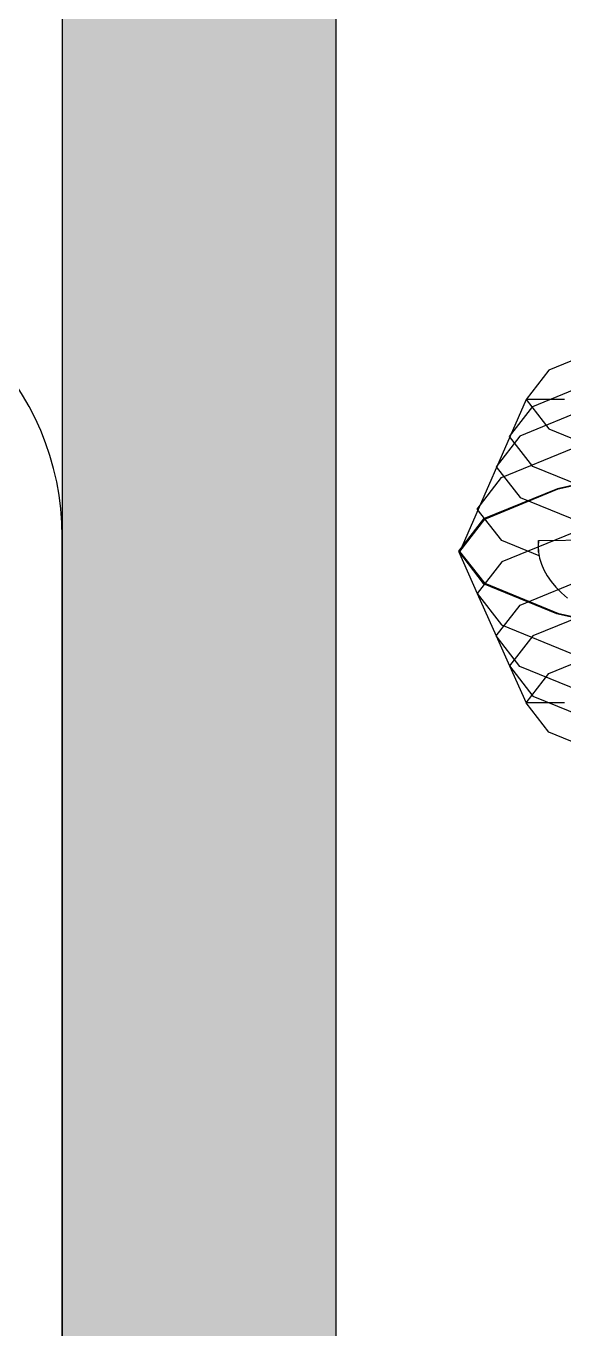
# Model space of a CAD drawing. Header units: inches. Extents: x 9636 to 21597, y -10243 to 557.
# Drawn here: x 15188.77 to 15194.67, y -137.49 to -123.19 of the extents above; entities that cross this region are included whole.
import ezdxf

# ---------------------------------------------------------------- set-up
doc = ezdxf.new("R2010")
doc.units = ezdxf.units.IN
doc.header["$MEASUREMENT"] = 0
doc.layers.add('Edges', color=7, linetype='Continuous')
doc.layers.add('IEL-HATCH-002', color=7, linetype='Continuous')

# ---------------------------------------------------------------- blocks, each defined once
blk = doc.blocks.new('Industrial Oscillating Fan pl')
at = {"layer": 'Edges'}
for p, q in [((44.621, 37.848), (42.88, 37.135)), ((42.88, 37.135), (42.286, 36.369)), ((42.464, 36.192), (44.248, 36.923)), ((41.857, 35.408), (42.286, 36.369)), ((42.286, 36.369), (42.88, 35.604)), ((43.288, 36.369), (42.286, 36.369)), ((41.857, 35.408), (42.464, 36.192)), ((43.942, 36.164), (42.124, 35.419)), ((42.124, 35.419), (41.506, 34.62)), ((41.506, 34.62), (41.857, 35.408)), ((42.467, 34.624), (41.857, 35.408)), ((42.88, 35.604), (44.621, 34.891)), ((41.648, 34.338), (43.513, 35.104)), ((43.082, 34.041), (46.126, 34.715)), ((46.194, 34.72), (43.143, 34.047)), ((41.014, 33.517), (41.506, 34.62)), ((41.014, 33.517), (41.648, 34.338)), ((41.506, 34.62), (42.129, 33.82)), ((44.253, 33.893), (42.467, 34.624)), ((41.171, 33.256), (43.082, 34.041)), ((43.143, 34.047), (41.222, 33.263)), ((42.129, 33.82), (43.951, 33.075)), ((43.205, 33.5), (43.364, 33.644)), ((40.523, 32.414), (41.014, 33.517)), ((41.656, 32.696), (41.014, 33.517)), ((42.942, 33.206), (43.064, 33.354)), ((43.064, 33.354), (43.205, 33.5)), ((40.523, 32.414), (41.171, 33.256)), ((41.222, 33.263), (40.563, 32.421)), ((42.752, 32.905), (42.837, 33.056)), ((42.837, 33.056), (42.942, 33.206)), ((43.528, 31.931), (41.656, 32.696)), ((42.638, 32.6), (42.685, 32.753)), ((42.685, 32.753), (42.752, 32.905)), ((41.182, 31.573), (40.523, 32.414)), ((40.563, 32.421), (41.212, 31.579)), ((42.286, 28.466), (40.563, 32.421)), ((42.626, 32.536), (41.656, 32.14)), ((42.599, 32.292), (42.609, 32.445)), ((42.609, 32.138), (42.599, 32.292)), ((42.609, 32.446), (42.638, 32.6)), ((42.609, 32.445), (42.609, 32.446)), ((42.609, 32.445), (42.609, 32.138)), ((41.656, 32.14), (41.014, 31.318)), ((42.609, 32.138), (56.756, 31.942)), ((42.129, 31.015), (43.951, 31.76)), ((41.014, 31.318), (41.648, 30.497)), ((43.102, 30.788), (41.182, 31.573)), ((41.212, 31.579), (43.122, 30.794)), ((41.506, 30.216), (42.129, 31.015)), ((44.253, 30.942), (42.467, 30.212)), ((46.154, 30.115), (43.102, 30.788)), ((43.122, 30.794), (46.166, 30.12)), ((41.648, 30.497), (43.513, 29.732)), ((42.124, 29.416), (41.506, 30.216)), ((42.467, 30.212), (41.857, 29.428)), ((42.88, 29.231), (44.621, 29.944)), ((41.857, 29.428), (42.464, 28.644)), ((43.942, 28.671), (42.124, 29.416)), ((42.286, 28.466), (42.88, 29.231)), ((42.464, 28.644), (44.248, 27.913)), ((42.88, 27.701), (42.286, 28.466)), ((43.288, 28.466), (42.286, 28.466)), ((44.621, 26.987), (42.88, 27.701))]:
    blk.add_line(p, q, dxfattribs=at)
blk = doc.blocks.new('shht')
at = {"layer": 'IEL-HATCH-002', "true_color": 0x636466, "transparency": 33554687}
h = blk.add_hatch(color=251, dxfattribs=at)
h.dxf.hatch_style = 1
h.paths.add_polyline_path([(15159.498, -2257.014), (15156.498, -2257.014), (15156.498, -2302.014), (15159.498, -2302.014), (15159.498, -2299.668)])
h.paths.add_polyline_path([(15168.498, -2254.014), (15156.498, -2254.014), (15156.498, -2257.014), (15168.498, -2257.014)])
h.paths.add_polyline_path([(15258.498, -2254.014), (15246.843, -2254.014), (15246.843, -2257.014), (15258.498, -2257.014)])
h.paths.add_polyline_path([(15210.498, -2254.014), (15207.498, -2254.014), (15207.498, -2257.68), (15207.498, -2302.014), (15210.498, -2302.014)])
at = {"color": 251, "true_color": 0x636466}
for p, q in [((15156.498, -2254.014), (15156.498, -2302.014)), ((15159.498, -2257.014), (15159.498, -2302.014)), ((15156.498, -2302.014), (15156.498, -2288.014))]:
    blk.add_line(p, q, dxfattribs=at)
blk.add_arc((15153.498, -2288.014), 3, 0, 90, dxfattribs=at)

msp = doc.modelspace()

# ---------------------------------------------------------------- block references
msp.add_blockref('shht', (32.669, 2159.219))
at = {"xscale": -0.4211558411350648, "yscale": 0.4211558411350648, "zscale": 0.4211558411350648, "rotation": 180}
msp.add_blockref('Industrial Oscillating Fan pl', (15176.445, -115.301), dxfattribs=at)

doc.saveas('drawing.dxf')
